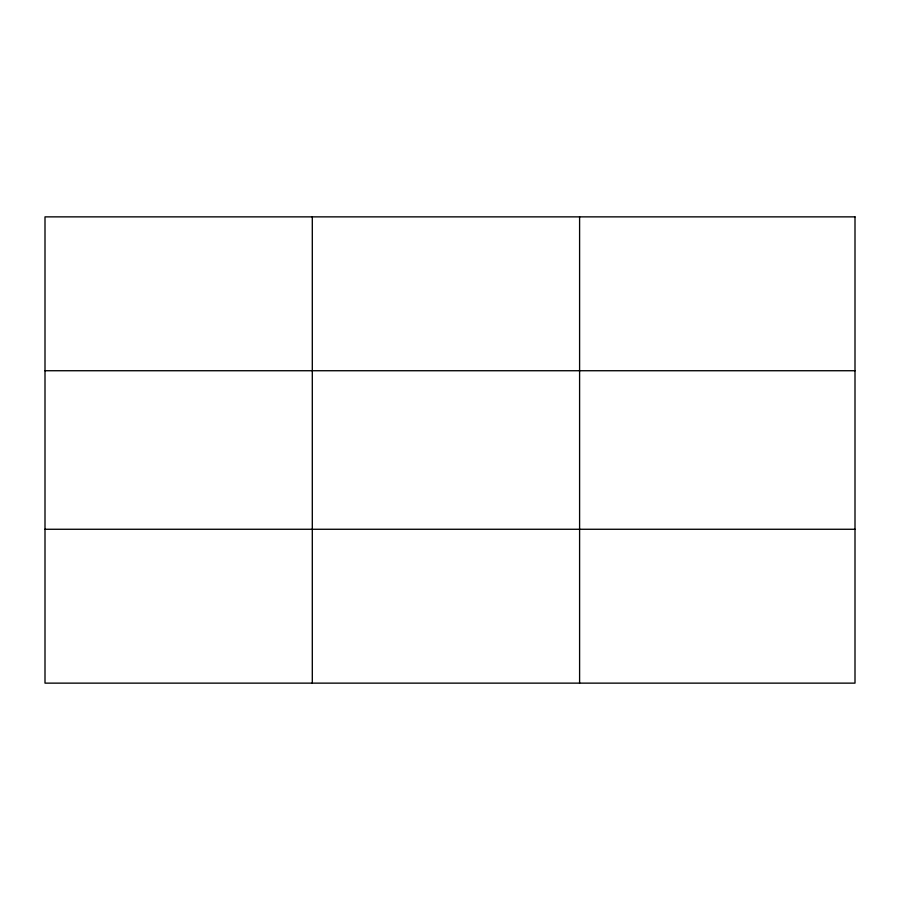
<?xml version="1.0" encoding="UTF-8"?>
<svg xmlns="http://www.w3.org/2000/svg" width="900" height="900" viewBox="0 0 900 900"><rect width="100%" height="100%" fill="white"/><g stroke="black" fill="none" stroke-linecap="round" stroke-linejoin="round"><path stroke-width="1.35" d="M312.3 216.866L312.3 683.134M579.6 216.866L579.6 683.134M45 370.733L855 370.733M45 529.267L855 529.267M855 216.866L855 683.134L45 683.134L45 216.866L855 216.866"/></g></svg>
